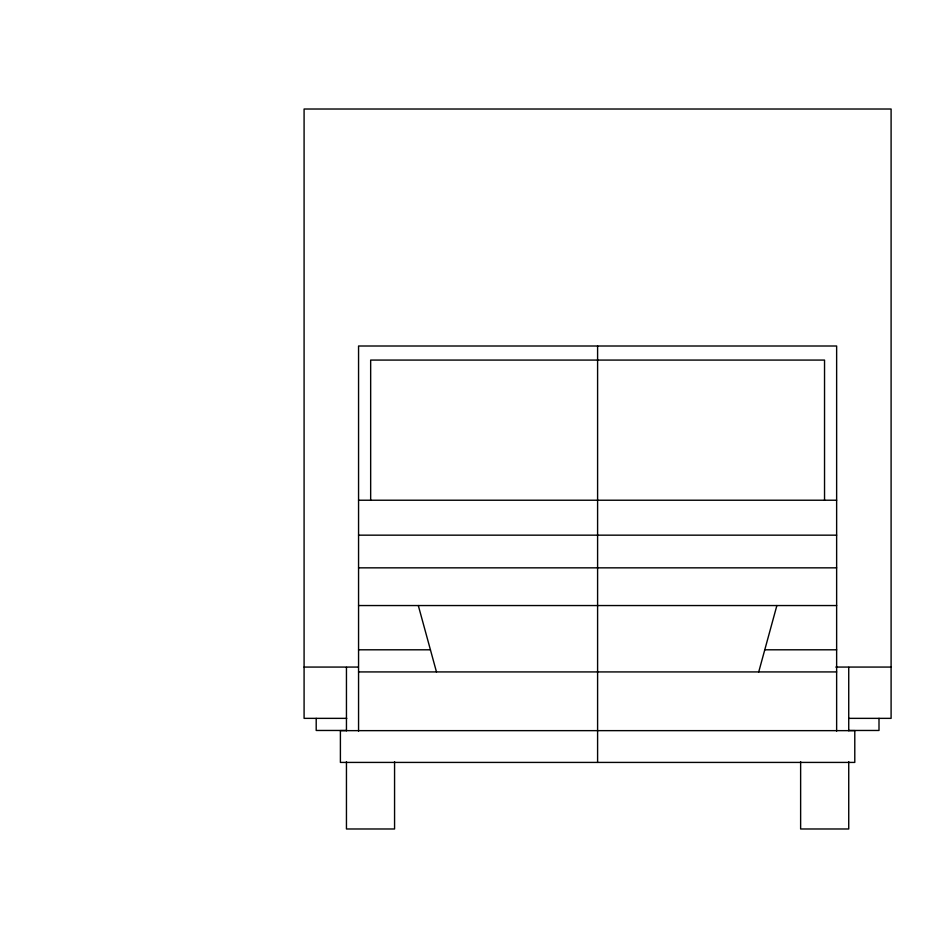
<?xml version="1.0" encoding="UTF-8"?>
<svg xmlns="http://www.w3.org/2000/svg" width="938" height="938" viewBox="0 0 938 938"><rect width="100%" height="100%" fill="white"/><g stroke="black" fill="none" stroke-linecap="round" stroke-linejoin="round"><path stroke-width="1.41" d="M758.725 671.925L776.875 605.549M358.562 500.224L836.637 500.224M358.562 535.164L836.637 535.164M358.562 567.842L836.637 567.842M358.562 605.549L836.637 605.549M358.562 649.8L430.425 649.8M764.775 649.8L836.637 649.8M304.088 667.07L358.21 667.07M835.852 667.07L891.1 667.07M358.562 671.925L836.637 671.925M346.79 718.356L304.088 718.356L304.088 109.019L891.1 109.019L891.1 718.356L848.609 718.356M346.79 730.468L316.2 730.468L316.2 718.356M848.609 730.468L879 730.468L879 718.356M418.313 605.549L436.475 671.925M848.738 667.352L848.738 730.737M848.738 761.656L848.738 828.981L800.63 828.981L800.63 761.656M836.637 731.101L836.637 346.005L358.562 346.005L358.562 731.101M824.537 500.224L824.537 360.075L370.662 360.075L370.662 500.224M597.6 346.005L597.6 762.418M394.57 761.656L394.57 828.981L346.45 828.981L346.45 761.656M346.45 667.352L346.45 730.737M854.788 730.643L340.4 730.643L340.4 762.418L854.788 762.418L854.788 730.643"/></g></svg>
